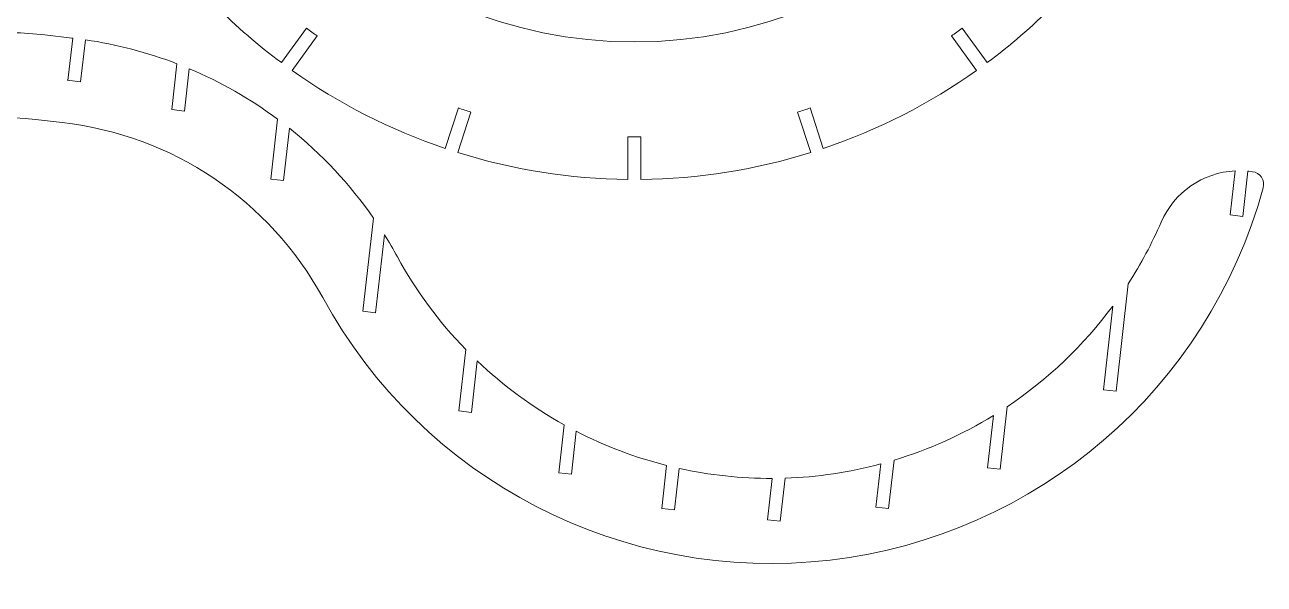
# Model space of a CAD drawing. Header units: millimetres. Extents: x -5830 to -1938, y -580 to 2011.
# Drawn here: x -2289.7 to -1998.4, y 689 to 820.5 of the extents above; entities that cross this region are included whole.
import ezdxf

# ---------------------------------------------------------------- set-up
doc = ezdxf.new("R2010")
doc.units = ezdxf.units.MM
doc.header["$MEASUREMENT"] = 0
doc.layers.add('layer 1', color=7, linetype='Continuous')

msp = doc.modelspace()

# ---------------------------------------------------------------- linework, layer by layer
at = {"layer": 'layer 1', "lineweight": 9}
for points, knots in [([(-2039.7352, 923.1264), (-2039.7352, 982.0483), (-2087.5008, 1029.8139), (-2146.4227, 1029.814), (-2146.4227, 1029.814), (-2205.3445, 1029.814), (-2253.1102, 982.0485), (-2253.1104, 923.1267), (-2253.1104, 923.1267), (-2253.1105, 864.2048), (-2205.3451, 816.4391), (-2146.4232, 816.4388), (-2146.4232, 816.4388), (-2087.5014, 816.4386), (-2039.7355, 864.204), (-2039.7352, 923.1258)], [0, 0, 0, 0, 0.2, 0.2, 0.2, 0.2, 0.4, 0.4, 0.4, 0.4, 0.6, 0.6, 0.6, 0.6, 1, 1, 1, 1]), ([(-1998.5925, 782.1648), (-1998.3611, 783.0099), (-1998.5108, 783.914), (-1999.0022, 784.6395), (-1999.0022, 784.6395), (-1999.4936, 785.3649), (-2000.2777, 785.8393), (-2001.1484, 785.9379)], [0, 0, 0, 0, 0.33333333, 0.33333333, 0.33333333, 0.33333333, 1, 1, 1, 1]), ([(-1998.5925, 782.1648), (-1998.3611, 783.0099), (-1998.5108, 783.914), (-1999.0022, 784.6395), (-1999.0022, 784.6395), (-1999.4936, 785.3649), (-2000.2777, 785.8393), (-2001.1484, 785.9379)], [0, 0, 0, 0, 0.33333333, 0.33333333, 0.33333333, 0.33333333, 1, 1, 1, 1]), ([(-2219.6527, 756.3385), (-2196.1986, 713.389), (-2149.014, 688.9841), (-2100.4084, 694.6626), (-2100.4084, 694.6626), (-2051.8028, 700.3412), (-2011.5146, 734.9654), (-1998.5925, 782.1648)], [0, 0, 0, 0, 0.33333333, 0.33333333, 0.33333333, 0.33333333, 1, 1, 1, 1]), ([(-2219.6527, 756.3385), (-2196.1986, 713.389), (-2149.014, 688.9841), (-2100.4084, 694.6626), (-2100.4084, 694.6626), (-2051.8028, 700.3412), (-2011.5146, 734.9654), (-1998.5925, 782.1648)], [0, 0, 0, 0, 0.33333333, 0.33333333, 0.33333333, 0.33333333, 1, 1, 1, 1])]:
    msp.add_open_spline(points, degree=3, knots=knots, dxfattribs=at)
for points in [[(-2257.967, 840.1689), (-2249.882, 829.2979), (-2240.2513, 819.6672), (-2229.3803, 811.5822)], [(-2063.4653, 811.5822), (-2052.5943, 819.6672), (-2042.9636, 829.2979), (-2034.8786, 840.1689)], [(-2284.9413, 818.0778), (-2290.0746, 818.6591), (-2295.2452, 818.8418), (-2300.4067, 818.6242)], [(-2284.9413, 818.0778), (-2290.0746, 818.6591), (-2295.2452, 818.8418), (-2300.4067, 818.6242)], [(-2223.5021, 819.6729), (-2223.5021, 819.6729), (-2229.3803, 811.5822), (-2229.3803, 811.5822)], [(-2223.5021, 819.6729), (-2222.6734, 819.0555), (-2221.8374, 818.4481), (-2220.9941, 817.8508)], [(-2071.8515, 817.8508), (-2071.0082, 818.4481), (-2070.1722, 819.0555), (-2069.3435, 819.6729)], [(-2069.3435, 819.6729), (-2069.3435, 819.6729), (-2063.4653, 811.5822), (-2063.4653, 811.5822)], [(-2278.6125, 817.361), (-2278.6125, 817.361), (-2284.9413, 818.0778), (-2284.9413, 818.0778)], [(-2278.6125, 817.361), (-2278.6125, 817.361), (-2284.9413, 818.0778), (-2284.9413, 818.0778)], [(-2279.537, 807.4018), (-2279.537, 807.4018), (-2278.4117, 817.3381), (-2278.4117, 817.3381)], [(-2279.537, 807.4018), (-2279.537, 807.4018), (-2278.4117, 817.3381), (-2278.4117, 817.3381)], [(-2278.4117, 817.3381), (-2278.4786, 817.3458), (-2278.5456, 817.3534), (-2278.6125, 817.361)], [(-2278.6125, 817.361), (-2278.6125, 817.361), (-2278.4117, 817.3383), (-2278.4117, 817.3383)], [(-2278.4117, 817.3381), (-2278.4786, 817.3458), (-2278.5456, 817.3534), (-2278.6125, 817.361)], [(-2278.6125, 817.361), (-2278.6125, 817.361), (-2278.4117, 817.3383), (-2278.4117, 817.3383)], [(-2276.5561, 807.0642), (-2276.5561, 807.0642), (-2275.4365, 816.9497), (-2275.4365, 816.9497)], [(-2276.5561, 807.0642), (-2276.5561, 807.0642), (-2275.4365, 816.9497), (-2275.4365, 816.9497)], [(-2253.9337, 811.3177), (-2260.8698, 813.9883), (-2268.0819, 815.8773), (-2275.4365, 816.9497)], [(-2253.9337, 811.3177), (-2260.8698, 813.9883), (-2268.0819, 815.8773), (-2275.4365, 816.9497)], [(-2220.9941, 817.8508), (-2220.9941, 817.8508), (-2226.8724, 809.7601), (-2226.8724, 809.7601)], [(-2071.8515, 817.8508), (-2071.8515, 817.8508), (-2065.9732, 809.7601), (-2065.9732, 809.7601)], [(-2255.1542, 800.541), (-2255.1542, 800.541), (-2253.9337, 811.3177), (-2253.9337, 811.3177)], [(-2255.1542, 800.541), (-2255.1542, 800.541), (-2253.9337, 811.3177), (-2253.9337, 811.3177)], [(-2252.1733, 800.2034), (-2252.1733, 800.2034), (-2251.0463, 810.154), (-2251.0463, 810.154)], [(-2252.1733, 800.2034), (-2252.1733, 800.2034), (-2251.0463, 810.154), (-2251.0463, 810.154)], [(-2230.2501, 798.2831), (-2236.6817, 803.0587), (-2243.6638, 807.0443), (-2251.0463, 810.154)], [(-2230.2501, 798.2831), (-2236.6817, 803.0587), (-2243.6638, 807.0443), (-2251.0463, 810.154)], [(-2279.7378, 807.4245), (-2279.7378, 807.4245), (-2276.5561, 807.0642), (-2276.5561, 807.0642)], [(-2279.7378, 807.4245), (-2279.7378, 807.4245), (-2276.5561, 807.0642), (-2276.5561, 807.0642)], [(-2226.8724, 809.7601), (-2215.8238, 801.9195), (-2203.6884, 795.7362), (-2190.851, 791.4063)], [(-2101.9946, 791.4063), (-2089.1572, 795.7362), (-2077.0218, 801.9195), (-2065.9732, 809.7601)], [(-2287.192, 798.2048), (-2312.873, 801.1132), (-2338.3771, 791.4357), (-2355.6644, 772.2231)], [(-2287.192, 798.2048), (-2312.873, 801.1132), (-2338.3771, 791.4357), (-2355.6644, 772.2231)], [(-2255.1542, 800.541), (-2255.1542, 800.541), (-2252.1733, 800.2034), (-2252.1733, 800.2034)], [(-2255.1542, 800.541), (-2255.1542, 800.541), (-2252.1733, 800.2034), (-2252.1733, 800.2034)], [(-2231.8478, 784.1754), (-2231.8478, 784.1754), (-2230.2501, 798.2831), (-2230.2501, 798.2831)], [(-2231.8478, 784.1754), (-2231.8478, 784.1754), (-2230.2501, 798.2831), (-2230.2501, 798.2831)], [(-2187.7606, 800.9175), (-2187.7606, 800.9175), (-2190.851, 791.4063), (-2190.851, 791.4063)], [(-2184.8124, 799.9595), (-2184.8124, 799.9595), (-2187.9028, 790.4483), (-2187.9028, 790.4483)], [(-2187.7606, 800.9175), (-2186.7818, 800.5864), (-2185.7989, 800.267), (-2184.8124, 799.9595)], [(-2108.0332, 799.9595), (-2107.0467, 800.267), (-2106.0638, 800.5864), (-2105.0849, 800.9175)], [(-2108.0332, 799.9595), (-2108.0332, 799.9595), (-2104.9428, 790.4483), (-2104.9428, 790.4483)], [(-2105.0849, 800.9175), (-2105.0849, 800.9175), (-2101.9946, 791.4063), (-2101.9946, 791.4063)], [(-2280.8631, 797.488), (-2280.8631, 797.488), (-2287.192, 798.2048), (-2287.192, 798.2048)], [(-2280.8631, 797.488), (-2280.8631, 797.488), (-2287.192, 798.2048), (-2287.192, 798.2048)], [(-2219.6527, 756.3385), (-2232.1389, 779.2034), (-2254.9766, 794.5564), (-2280.8631, 797.488)], [(-2219.6527, 756.3385), (-2232.1389, 779.2034), (-2254.9766, 794.5564), (-2280.8631, 797.488)], [(-2228.8669, 783.8378), (-2228.8669, 783.8378), (-2227.4731, 796.1446), (-2227.4731, 796.1446)], [(-2228.8669, 783.8378), (-2228.8669, 783.8378), (-2227.4731, 796.1446), (-2227.4731, 796.1446)], [(-2207.7239, 775.0289), (-2213.2493, 782.9869), (-2219.9019, 790.0998), (-2227.4731, 796.1446)], [(-2207.7239, 775.0289), (-2213.2493, 782.9869), (-2219.9019, 790.0998), (-2227.4731, 796.1446)], [(-2147.9728, 794.1247), (-2146.9395, 794.1123), (-2145.9061, 794.1123), (-2144.8728, 794.1247)], [(-2147.9728, 794.1247), (-2147.9728, 794.1247), (-2147.9728, 784.124), (-2147.9728, 784.124)], [(-2144.8728, 794.1247), (-2144.8728, 794.1247), (-2144.8728, 784.124), (-2144.8728, 784.124)], [(-2187.9028, 790.4483), (-2174.9721, 786.4057), (-2161.5198, 784.2751), (-2147.9728, 784.124)], [(-2144.8728, 784.124), (-2131.3257, 784.2751), (-2117.8735, 786.4057), (-2104.9428, 790.4483)], [(-2231.8478, 784.1754), (-2231.8478, 784.1754), (-2228.8669, 783.8378), (-2228.8669, 783.8378)], [(-2231.8478, 784.1754), (-2231.8478, 784.1754), (-2228.8669, 783.8378), (-2228.8669, 783.8378)], [(-2005.1877, 786.1343), (-2012.8005, 785.7649), (-2019.5416, 781.1007), (-2022.5709, 774.1068)], [(-2005.1877, 786.1343), (-2012.8005, 785.7649), (-2019.5416, 781.1007), (-2022.5709, 774.1068)], [(-2006.3608, 775.7752), (-2006.3608, 775.7752), (-2005.1877, 786.1343), (-2005.1877, 786.1343)], [(-2006.3608, 775.7752), (-2006.3608, 775.7752), (-2005.1877, 786.1343), (-2005.1877, 786.1343)], [(-2003.3799, 775.4376), (-2003.3799, 775.4376), (-2002.1777, 786.0534), (-2002.1777, 786.0534)], [(-2003.3799, 775.4376), (-2003.3799, 775.4376), (-2002.1777, 786.0534), (-2002.1777, 786.0534)], [(-2001.9678, 786.0307), (-2002.0377, 786.0386), (-2002.1077, 786.0462), (-2002.1777, 786.0534)], [(-2001.9678, 786.0307), (-2002.0377, 786.0386), (-2002.1077, 786.0462), (-2002.1777, 786.0534)], [(-2001.9678, 786.0307), (-2001.9678, 786.0307), (-2001.1484, 785.9379), (-2001.1484, 785.9379)], [(-2001.9678, 786.0307), (-2001.9678, 786.0307), (-2001.1484, 785.9379), (-2001.1484, 785.9379)], [(-2210.2033, 753.1353), (-2210.2033, 753.1353), (-2207.7239, 775.0289), (-2207.7239, 775.0289)], [(-2210.2033, 753.1353), (-2210.2033, 753.1353), (-2207.7239, 775.0289), (-2207.7239, 775.0289)], [(-2003.3799, 775.4376), (-2003.3799, 775.4376), (-2006.3608, 775.7752), (-2006.3608, 775.7752)], [(-2003.3799, 775.4376), (-2003.3799, 775.4376), (-2006.3608, 775.7752), (-2006.3608, 775.7752)], [(-2030.3343, 759.5918), (-2027.352, 764.2086), (-2024.7554, 769.0633), (-2022.5709, 774.1068)], [(-2030.3343, 759.5918), (-2027.352, 764.2086), (-2024.7554, 769.0633), (-2022.5709, 774.1068)], [(-2207.2224, 752.7977), (-2207.2224, 752.7977), (-2205.1468, 771.1254), (-2205.1468, 771.1254)], [(-2207.2224, 752.7977), (-2207.2224, 752.7977), (-2205.1468, 771.1254), (-2205.1468, 771.1254)], [(-2202.0994, 765.9241), (-2203.0627, 767.6881), (-2204.0789, 769.4226), (-2205.1468, 771.1254)], [(-2202.0994, 765.9241), (-2203.0627, 767.6881), (-2204.0789, 769.4226), (-2205.1468, 771.1254)], [(-2202.0994, 765.9241), (-2197.7616, 757.9806), (-2192.3654, 750.6627), (-2186.0587, 744.171)], [(-2202.0994, 765.9241), (-2197.7616, 757.9806), (-2192.3654, 750.6627), (-2186.0587, 744.171)], [(-2033.1918, 734.3602), (-2033.1918, 734.3602), (-2030.3343, 759.5918), (-2030.3343, 759.5918)], [(-2033.1918, 734.3602), (-2033.1918, 734.3602), (-2030.3343, 759.5918), (-2030.3343, 759.5918)], [(-2210.2033, 753.1353), (-2210.2033, 753.1353), (-2207.2224, 752.7977), (-2207.2224, 752.7977)], [(-2210.2033, 753.1353), (-2210.2033, 753.1353), (-2207.2224, 752.7977), (-2207.2224, 752.7977)], [(-2058.7646, 730.7127), (-2049.1905, 737.1119), (-2040.7937, 745.1166), (-2033.9444, 754.3741)], [(-2058.7646, 730.7127), (-2049.1905, 737.1119), (-2040.7937, 745.1166), (-2033.9444, 754.3741)], [(-2036.1727, 734.6978), (-2036.1727, 734.6978), (-2033.9444, 754.3741), (-2033.9444, 754.3741)], [(-2036.1727, 734.6978), (-2036.1727, 734.6978), (-2033.9444, 754.3741), (-2033.9444, 754.3741)], [(-2187.6968, 729.7066), (-2187.6968, 729.7066), (-2186.0587, 744.171), (-2186.0587, 744.171)], [(-2187.6968, 729.7066), (-2187.6968, 729.7066), (-2186.0587, 744.171), (-2186.0587, 744.171)], [(-2184.7159, 729.369), (-2184.7159, 729.369), (-2183.3441, 741.4815), (-2183.3441, 741.4815)], [(-2184.7159, 729.369), (-2184.7159, 729.369), (-2183.3441, 741.4815), (-2183.3441, 741.4815)], [(-2183.3441, 741.4815), (-2177.198, 735.6206), (-2170.3303, 730.5666), (-2162.9068, 726.4414)], [(-2183.3441, 741.4815), (-2177.198, 735.6206), (-2170.3303, 730.5666), (-2162.9068, 726.4414)], [(-2033.1918, 734.3602), (-2033.1918, 734.3602), (-2036.1727, 734.6978), (-2036.1727, 734.6978)], [(-2033.1918, 734.3602), (-2033.1918, 734.3602), (-2036.1727, 734.6978), (-2036.1727, 734.6978)], [(-2187.6968, 729.7066), (-2187.6968, 729.7066), (-2184.7159, 729.369), (-2184.7159, 729.369)], [(-2187.6968, 729.7066), (-2187.6968, 729.7066), (-2184.7159, 729.369), (-2184.7159, 729.369)], [(-2085.3478, 718.1449), (-2077.1553, 720.626), (-2069.3153, 724.1488), (-2062.0201, 728.6268)], [(-2085.3478, 718.1449), (-2077.1553, 720.626), (-2069.3153, 724.1488), (-2062.0201, 728.6268)], [(-2063.4097, 716.3561), (-2063.4097, 716.3561), (-2062.0201, 728.6268), (-2062.0201, 728.6268)], [(-2063.4097, 716.3561), (-2063.4097, 716.3561), (-2062.0201, 728.6268), (-2062.0201, 728.6268)], [(-2060.4288, 716.0185), (-2060.4288, 716.0185), (-2058.7646, 730.7127), (-2058.7646, 730.7127)], [(-2060.4288, 716.0185), (-2060.4288, 716.0185), (-2058.7646, 730.7127), (-2058.7646, 730.7127)], [(-2164.185, 715.1546), (-2164.185, 715.1546), (-2162.9068, 726.4414), (-2162.9068, 726.4414)], [(-2164.185, 715.1546), (-2164.185, 715.1546), (-2162.9068, 726.4414), (-2162.9068, 726.4414)], [(-2161.2041, 714.817), (-2161.2041, 714.817), (-2160.06, 724.9191), (-2160.06, 724.9191)], [(-2161.2041, 714.817), (-2161.2041, 714.817), (-2160.06, 724.9191), (-2160.06, 724.9191)], [(-2160.06, 724.9191), (-2153.3099, 721.4484), (-2146.1866, 718.7575), (-2138.8278, 716.8983)], [(-2160.06, 724.9191), (-2153.3099, 721.4484), (-2146.1866, 718.7575), (-2138.8278, 716.8983)], [(-2139.9702, 706.8108), (-2139.9702, 706.8108), (-2138.8278, 716.8983), (-2138.8278, 716.8983)], [(-2139.9702, 706.8108), (-2139.9702, 706.8108), (-2138.8278, 716.8983), (-2138.8278, 716.8983)], [(-2110.9874, 713.908), (-2103.3779, 714.1627), (-2095.8224, 715.2857), (-2088.4677, 717.255)], [(-2110.9874, 713.908), (-2103.3779, 714.1627), (-2095.8224, 715.2857), (-2088.4677, 717.255)], [(-2089.6172, 707.1049), (-2089.6172, 707.1049), (-2088.4677, 717.255), (-2088.4677, 717.255)], [(-2089.6172, 707.1049), (-2089.6172, 707.1049), (-2088.4677, 717.255), (-2088.4677, 717.255)], [(-2086.6363, 706.7673), (-2086.6363, 706.7673), (-2085.3478, 718.1449), (-2085.3478, 718.1449)], [(-2086.6363, 706.7673), (-2086.6363, 706.7673), (-2085.3478, 718.1449), (-2085.3478, 718.1449)], [(-2164.185, 715.1546), (-2164.185, 715.1546), (-2161.2041, 714.817), (-2161.2041, 714.817)], [(-2164.185, 715.1546), (-2164.185, 715.1546), (-2161.2041, 714.817), (-2161.2041, 714.817)], [(-2136.9892, 706.4732), (-2136.9892, 706.4732), (-2135.8874, 716.2025), (-2135.8874, 716.2025)], [(-2136.9892, 706.4732), (-2136.9892, 706.4732), (-2135.8874, 716.2025), (-2135.8874, 716.2025)], [(-2135.8874, 716.2025), (-2128.7045, 714.6171), (-2121.3686, 713.8289), (-2114.0129, 713.8525)], [(-2135.8874, 716.2025), (-2128.7045, 714.6171), (-2121.3686, 713.8289), (-2114.0129, 713.8525)], [(-2115.1139, 704.1309), (-2115.1139, 704.1309), (-2114.0129, 713.8525), (-2114.0129, 713.8525)], [(-2115.1139, 704.1309), (-2115.1139, 704.1309), (-2114.0129, 713.8525), (-2114.0129, 713.8525)], [(-2112.1329, 703.7933), (-2112.1329, 703.7933), (-2110.9874, 713.908), (-2110.9874, 713.908)], [(-2112.1329, 703.7933), (-2112.1329, 703.7933), (-2110.9874, 713.908), (-2110.9874, 713.908)], [(-2060.4288, 716.0185), (-2060.4288, 716.0185), (-2063.4097, 716.3561), (-2063.4097, 716.3561)], [(-2060.4288, 716.0185), (-2060.4288, 716.0185), (-2063.4097, 716.3561), (-2063.4097, 716.3561)], [(-2139.9702, 706.8108), (-2139.9702, 706.8108), (-2136.9892, 706.4732), (-2136.9892, 706.4732)], [(-2139.9702, 706.8108), (-2139.9702, 706.8108), (-2136.9892, 706.4732), (-2136.9892, 706.4732)], [(-2086.6363, 706.7673), (-2086.6363, 706.7673), (-2089.6172, 707.1049), (-2089.6172, 707.1049)], [(-2086.6363, 706.7673), (-2086.6363, 706.7673), (-2089.6172, 707.1049), (-2089.6172, 707.1049)], [(-2112.1329, 703.7933), (-2112.1329, 703.7933), (-2115.1139, 704.1309), (-2115.1139, 704.1309)], [(-2112.1329, 703.7933), (-2112.1329, 703.7933), (-2115.1139, 704.1309), (-2115.1139, 704.1309)]]:
    msp.add_open_spline(points, degree=3, dxfattribs=at)

doc.saveas('drawing.dxf')
